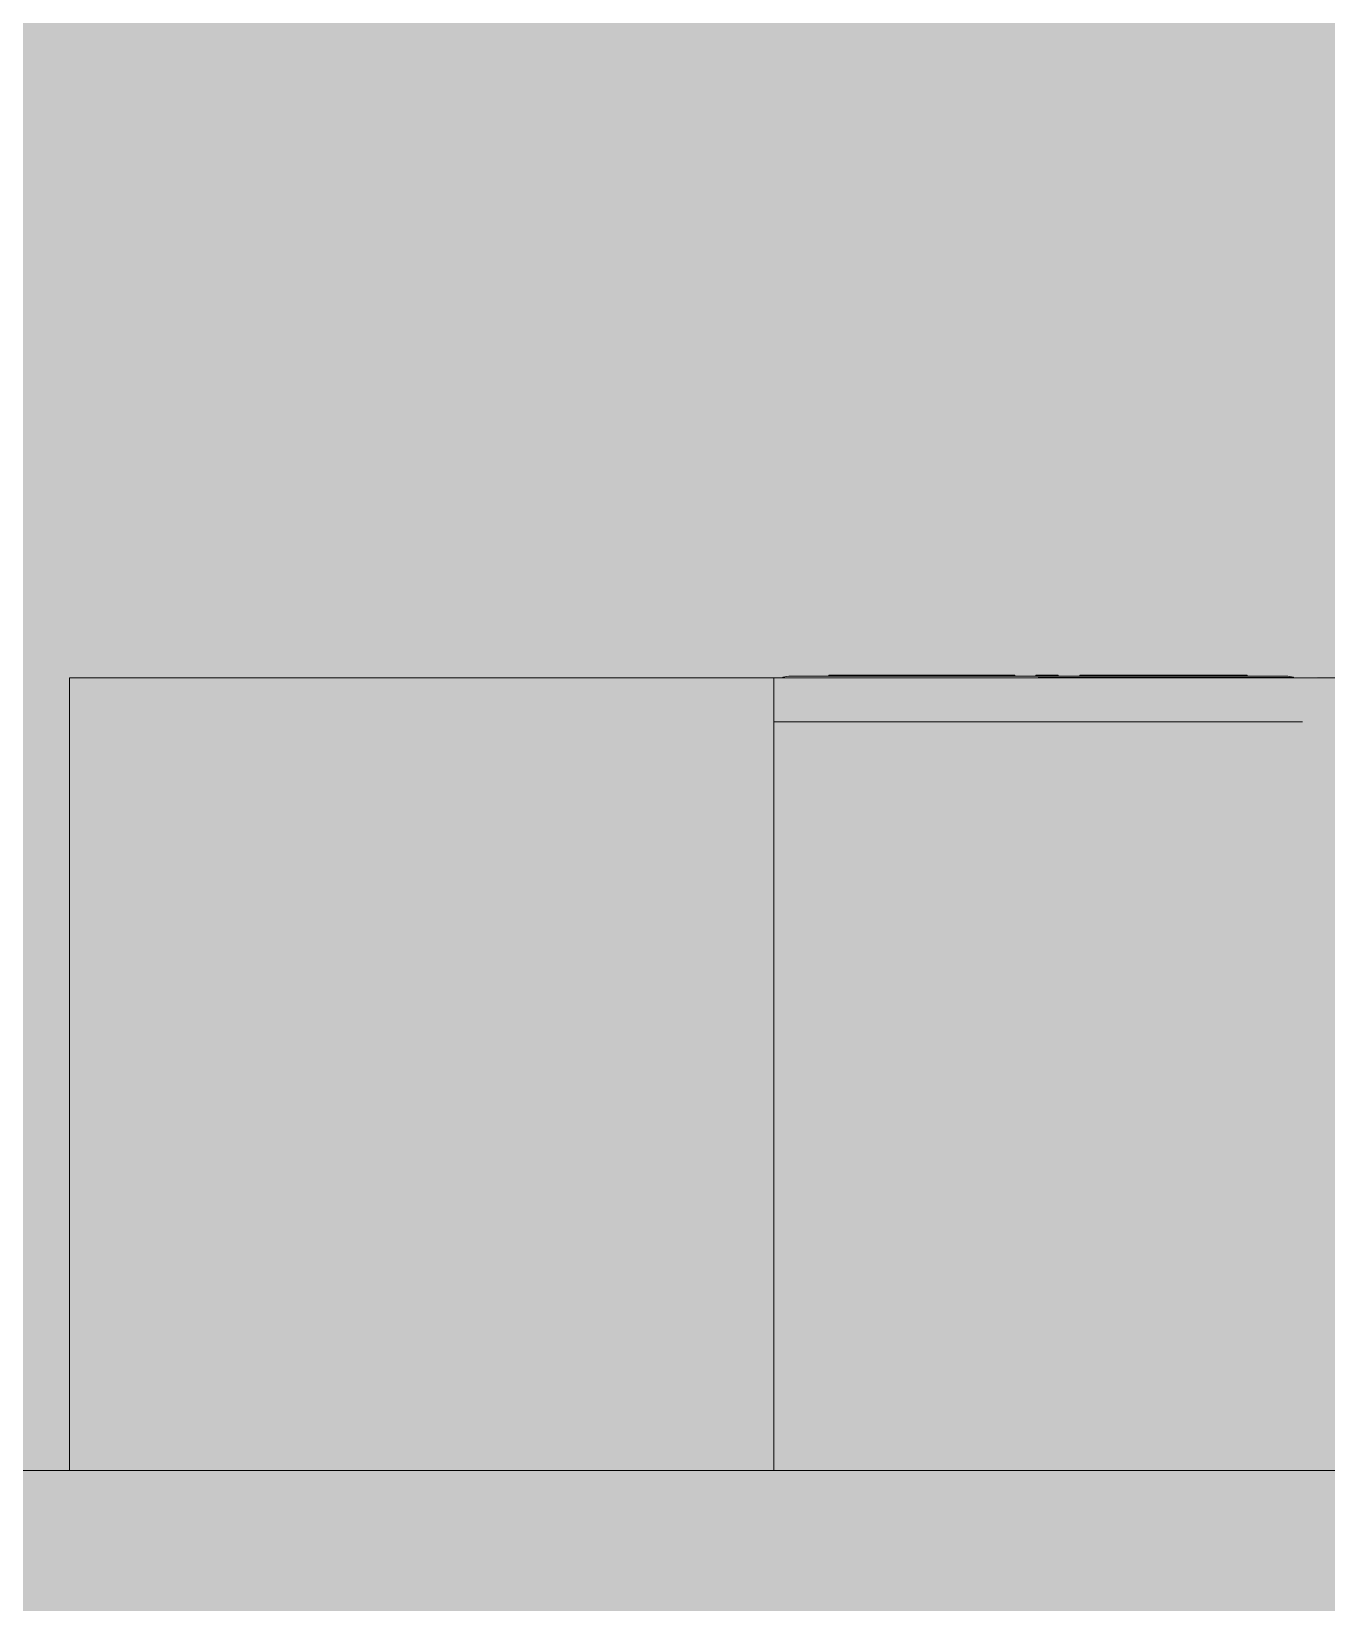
# Model space of a CAD drawing. Header units: centimetres. Extents: x -4381 to 5639, y -3920 to 4826.
# Drawn here: x 85.524 to 86.994, y 32.054 to 33.838 of the extents above; entities that cross this region are included whole.
import ezdxf
from ezdxf.xclip import XClip

# ---------------------------------------------------------------- set-up
doc = ezdxf.new("R2010")
doc.units = ezdxf.units.CM
doc.header["$MEASUREMENT"] = 0
doc.header["$XCLIPFRAME"] = 0
doc.set_wipeout_variables(frame=1)
doc.linetypes.add('Wipeout_Contour', pattern=[100, 0, -100])
for name, color, linetype in [('01- MOBILIER', 7, 'Continuous'), ('Dalles', 7, 'Continuous'), ('Drawing & Figure', 7, 'Continuous')]:
    doc.layers.add(name, color=color, linetype=linetype)
for name, color, linetype, lineweight, true_color in [('01- MOBILIER_Pen_No__102', 7, 'Continuous', 5, 0xcccccc), ('01- MOBILIER_Pen_No__58', 7, 'Continuous', 5, 0xdf0000), ('01- MOBILIER_Pen_No__61', 7, 'Continuous', 5, 0x6a6a6a), ('01- MOBILIER_Pen_No__68', 7, 'Continuous', 5, 0xfd4435), ('01- MOBILIER_Pen_No__8', 7, 'Continuous', 5, 0xa80f02), ('Structural - Bearing_Pen_No__102', 7, 'Continuous', 5, 0xcccccc)]:
    doc.layers.add(name, color=color, linetype=linetype, lineweight=lineweight, true_color=true_color)
for name, color, linetype, lineweight in [('01- MOBILIER_Pen_No__2', 8, 'Continuous', 5), ('01- MOBILIER_Pen_No__20', 1, 'Continuous', 5), ('01- MOBILIER_Pen_No__7', 7, 'Continuous', 5), ('Dalles_Pen_No__1', 7, 'Continuous', 5)]:
    doc.layers.add(name, color=color, linetype=linetype, lineweight=lineweight)

# ---------------------------------------------------------------- blocks, each defined once
blk = doc.blocks.new('Drawing_7_7', base_point=(-363.0919, 32.2036))
at = {"layer": '01- MOBILIER_Pen_No__7', "linetype": 'Continuous', "ltscale": 10}
blk.add_line((85.5669, 33.1036), (85.5669, 32.2036), dxfattribs=at)
at = {"layer": 'Dalles_Pen_No__1', "linetype": 'Continuous', "ltscale": 10}
blk.add_line((85.5669, 32.2036), (77.1169, 32.2036), dxfattribs=at)
at = {"color": 254, "linetype": 'Wipeout_Contour', "lineweight": 0, "ltscale": 371.209032}
blk.add_wipeout([(86.3669, 33.1036), (86.3669, 32.2036), (87.3669, 32.2036), (87.3669, 33.1036)], dxfattribs=at).dxf.layer = '01- MOBILIER'
at = {"layer": '01- MOBILIER', "linetype": 'Continuous', "lineweight": 5, "ltscale": 10}
blk.add_hatch(color=255, dxfattribs=at).paths.add_polyline_path([(86.3669, 33.1036), (85.6489, 33.1036), (85.5669, 33.1036), (85.5669, 32.2036), (86.3669, 32.2036)])
at = {"layer": '01- MOBILIER_Pen_No__102', "linetype": 'Continuous', "ltscale": 10}
blk.add_hatch(color=256, dxfattribs=at).paths.add_polyline_path([(86.3669, 33.1036), (86.3669, 32.2036), (87.3669, 32.2036), (87.3669, 33.1036)])
at = {"layer": '01- MOBILIER_Pen_No__61', "linetype": 'Continuous', "ltscale": 10}
blk.add_hatch(color=256, dxfattribs=at).paths.add_polyline_path([(86.9569, 33.1036), (86.3769, 33.1044)])
at = {"layer": 'Dalles', "linetype": 'Continuous', "lineweight": 0, "ltscale": 10, "true_color": 0x000000}
blk.add_hatch(color=18, dxfattribs=at).paths.add_polyline_path([(88.2669, 31.9036), (88.2669, 32.2036), (70.8669, 32.2036), (70.8669, 31.9036)])
at = {"layer": '01- MOBILIER_Pen_No__7', "linetype": 'Continuous', "ltscale": 10}
for p, q in [((86.3669, 33.1036), (86.3669, 32.2036)), ((86.9669, 33.0536), (86.3669, 33.0536))]:
    blk.add_line(p, q, dxfattribs=at)
at = {"layer": '01- MOBILIER_Pen_No__7', "linetype": 'Continuous', "ltscale": 10, "flags": 128}
blk.add_lwpolyline([(86.3669, 33.1036), (85.6489, 33.1036), (85.5669, 33.1036)], dxfattribs=at)
at = {"layer": 'Dalles_Pen_No__1', "linetype": 'Continuous', "ltscale": 10}
for p, q in [((86.3669, 32.2036), (85.5669, 32.2036)), ((87.3669, 32.2036), (86.3669, 32.2036))]:
    blk.add_line(p, q, dxfattribs=at)
at = {"color": 254, "linetype": 'Wipeout_Contour', "lineweight": 0, "ltscale": 371.101156}
blk.add_wipeout([(86.9569, 33.1044), (86.9501, 33.1056), (86.3837, 33.1056), (86.3769, 33.1044)], dxfattribs=at).dxf.layer = '01- MOBILIER'
at = {"layer": '01- MOBILIER_Pen_No__2', "linetype": 'Continuous', "ltscale": 10}
blk.add_hatch(color=256, dxfattribs=at).paths.add_polyline_path([(86.9569, 33.1044), (86.9501, 33.1056), (86.3837, 33.1056), (86.3769, 33.1044)])
at = {"layer": '01- MOBILIER_Pen_No__20', "linetype": 'Continuous', "ltscale": 10}
blk.add_hatch(color=256, dxfattribs=at).paths.add_polyline_path([(86.6897, 33.1056), (86.664, 33.1066)])
at = {"layer": '01- MOBILIER_Pen_No__58', "linetype": 'Continuous', "ltscale": 10}
for points in [[(86.5016, 33.1056), (86.4653, 33.1066)], [(86.784, 33.1056), (86.749, 33.1066)]]:
    blk.add_hatch(color=256, dxfattribs=at).paths.add_polyline_path(points)
at = {"layer": '01- MOBILIER_Pen_No__68', "linetype": 'Continuous', "ltscale": 10}
for points in [[(86.5378, 33.1056), (86.5016, 33.1066)], [(86.5644, 33.1056), (86.5378, 33.1066)], [(86.5741, 33.1056), (86.5644, 33.1066)], [(86.819, 33.1056), (86.784, 33.1066)], [(86.8447, 33.1056), (86.819, 33.1066)], [(86.854, 33.1056), (86.8447, 33.1066)]]:
    blk.add_hatch(color=256, dxfattribs=at).paths.add_polyline_path(points)
at = {"layer": '01- MOBILIER_Pen_No__8', "linetype": 'Continuous', "ltscale": 10}
for points in [[(86.4388, 33.1056), (86.4291, 33.1066)], [(86.4653, 33.1056), (86.4388, 33.1066)], [(86.7234, 33.1056), (86.714, 33.1066)], [(86.749, 33.1056), (86.7234, 33.1066)]]:
    blk.add_hatch(color=256, dxfattribs=at).paths.add_polyline_path(points)
at = {"layer": '01- MOBILIER_Pen_No__7', "linetype": 'Continuous', "ltscale": 10}
for p, q in [((86.3769, 33.1044), (86.3837, 33.1056)), ((86.3769, 33.1044), (86.3769, 33.1036)), ((86.4388, 33.1066), (86.4291, 33.1066)), ((86.4291, 33.1056), (86.4291, 33.1066)), ((86.4653, 33.1066), (86.4388, 33.1066)), ((86.4388, 33.1056), (86.4388, 33.1066)), ((86.5016, 33.1066), (86.4653, 33.1066)), ((86.4653, 33.1056), (86.4653, 33.1066)), ((86.5378, 33.1066), (86.5016, 33.1066)), ((86.5016, 33.1056), (86.5016, 33.1066)), ((86.5644, 33.1066), (86.5378, 33.1066)), ((86.5378, 33.1056), (86.5378, 33.1066)), ((86.5644, 33.1056), (86.5644, 33.1066)), ((86.6897, 33.1066), (86.664, 33.1066)), ((86.664, 33.1056), (86.664, 33.1066)), ((86.6897, 33.1056), (86.6897, 33.1066)), ((86.7234, 33.1066), (86.714, 33.1066)), ((86.714, 33.1056), (86.714, 33.1066)), ((86.749, 33.1066), (86.7234, 33.1066)), ((86.7234, 33.1056), (86.7234, 33.1066)), ((86.784, 33.1066), (86.749, 33.1066)), ((86.749, 33.1056), (86.749, 33.1066)), ((86.819, 33.1066), (86.784, 33.1066)), ((86.784, 33.1056), (86.784, 33.1066)), ((86.8447, 33.1066), (86.819, 33.1066)), ((86.819, 33.1056), (86.819, 33.1066)), ((86.8447, 33.1056), (86.8447, 33.1066)), ((86.904, 33.1056), (86.904, 33.1066)), ((86.9501, 33.1056), (86.9569, 33.1044)), ((86.9569, 33.1044), (86.9569, 33.1036))]:
    blk.add_line(p, q, dxfattribs=at)
at = {"color": 254, "linetype": 'Wipeout_Contour', "lineweight": 0, "ltscale": 370.978629}
blk.add_wipeout([(86.6262, 33.1066), (86.6262, 33.1056), (86.6402, 33.1056), (86.6402, 33.1066)], dxfattribs=at).dxf.layer = '01- MOBILIER'
at = {"color": 254, "linetype": 'Wipeout_Contour', "lineweight": 0, "ltscale": 371.857987}
blk.add_wipeout([(86.8586, 33.1056), (86.8784, 33.1056), (86.8784, 33.1066), (86.8586, 33.1066)], dxfattribs=at).dxf.layer = '01- MOBILIER'
at = {"layer": '01- MOBILIER_Pen_No__20', "linetype": 'Continuous', "ltscale": 10}
blk.add_hatch(color=256, dxfattribs=at).paths.add_polyline_path([(86.904, 33.1056), (86.8784, 33.1066)])
at = {"layer": '01- MOBILIER_Pen_No__68', "linetype": 'Continuous', "ltscale": 10}
for points in [[(86.6262, 33.1056), (86.5877, 33.1066)], [(86.6262, 33.1066), (86.6262, 33.1056), (86.6402, 33.1056), (86.6402, 33.1066)], [(86.8586, 33.1056), (86.8784, 33.1056), (86.8784, 33.1066), (86.8586, 33.1066)]]:
    blk.add_hatch(color=256, dxfattribs=at).paths.add_polyline_path(points)
at = {"layer": '01- MOBILIER_Pen_No__7', "linetype": 'Continuous', "ltscale": 10}
for p, q in [((86.6402, 33.1066), (86.6262, 33.1066)), ((86.6262, 33.1056), (86.6262, 33.1066)), ((86.6402, 33.1056), (86.6402, 33.1066)), ((86.904, 33.1066), (86.8784, 33.1066)), ((86.8784, 33.1056), (86.8784, 33.1066))]:
    blk.add_line(p, q, dxfattribs=at)
at = {"color": 254, "linetype": 'Wipeout_Contour', "lineweight": 0, "ltscale": 370.783275}
blk.add_wipeout([(86.5877, 33.1066), (86.5741, 33.1066), (86.5741, 33.1056), (86.5877, 33.1056)], dxfattribs=at).dxf.layer = '01- MOBILIER'
at = {"color": 254, "linetype": 'Wipeout_Contour', "lineweight": 0, "ltscale": 278.571719}
blk.add_wipeout([(86.8586, 33.1066), (86.854, 33.1066), (86.8586, 33.1056)], dxfattribs=at).dxf.layer = '01- MOBILIER'
at = {"layer": '01- MOBILIER_Pen_No__68', "linetype": 'Continuous', "ltscale": 10}
for points in [[(86.5877, 33.1066), (86.5741, 33.1066), (86.5741, 33.1056), (86.5877, 33.1056)], [(86.8586, 33.1066), (86.854, 33.1066), (86.8586, 33.1056)]]:
    blk.add_hatch(color=256, dxfattribs=at).paths.add_polyline_path(points)
at = {"layer": 'Structural - Bearing_Pen_No__102', "linetype": 'Continuous', "ltscale": 10}
h = blk.add_hatch(color=256, dxfattribs=at)
h.paths.add_polyline_path([(87.9669, 35.4036), (83.8169, 35.4036), (83.8169, 33.1036), (84.4169, 33.1036), (84.4169, 32.2036), (84.5669, 32.2036), (84.5669, 34.3036), (85.4669, 34.3036), (85.4669, 32.2036), (85.5669, 32.2036), (85.5669, 33.1036), (86.3769, 33.1036), (86.3837, 33.1056), (86.4291, 33.1056), (86.4291, 33.1066), (86.6402, 33.1066), (86.6402, 33.1056), (86.664, 33.1056), (86.664, 33.1066), (86.6897, 33.1066), (86.6897, 33.1056), (86.714, 33.1056), (86.714, 33.1066), (86.904, 33.1066), (86.904, 33.1056), (86.9501, 33.1056), (86.9569, 33.1044), (87.4169, 33.1036), (87.4169, 33.1086), (87.8884, 33.1086), (87.8884, 33.1486), (87.8859, 33.1486), (87.8859, 33.1886), (87.9289, 33.1886), (87.9289, 33.1946), (87.9279, 33.292), (87.9267, 33.3011), (87.9234, 33.3091), (87.9182, 33.3159), (87.9113, 33.3211), (87.9034, 33.3244), (87.8943, 33.3256), (87.7815, 33.3256), (87.7724, 33.3244), (87.7644, 33.3211), (87.7576, 33.3159), (87.7524, 33.3091), (87.7491, 33.3011), (87.7479, 33.292), (87.7479, 33.2626), (87.7299, 33.2626), (87.7299, 33.2932), (87.7315, 33.3058), (87.7366, 33.3181), (87.7448, 33.3287), (87.7553, 33.3368), (87.7677, 33.3419), (87.7803, 33.3436), (87.8955, 33.3436), (87.9081, 33.3419), (87.9204, 33.3368), (87.931, 33.3287), (87.9391, 33.3181), (87.9442, 33.3058), (87.9459, 33.2932), (87.9459, 33.1946), (87.9449, 33.1946), (87.9449, 33.1886), (87.9509, 33.1886), (87.9509, 33.1486), (87.9254, 33.1486), (87.9254, 33.1086), (87.9669, 33.1086)])
h.paths.add_polyline_path([(87.8499, 33.1486), (87.8499, 33.1886), (87.8519, 33.1886), (87.8519, 33.2186), (87.8589, 33.2186), (87.8589, 33.1886), (87.8849, 33.1886), (87.8849, 33.1486)], flags=0)
at = {"layer": '01- MOBILIER_Pen_No__7', "linetype": 'Continuous', "ltscale": 10}
for p, q in [((87.3669, 33.1036), (86.3669, 33.1036)), ((86.3769, 33.1036), (86.9569, 33.1044)), ((86.3837, 33.1056), (86.9501, 33.1056)), ((86.5741, 33.1066), (86.5644, 33.1066)), ((86.5741, 33.1056), (86.5741, 33.1066)), ((86.5877, 33.1066), (86.5741, 33.1066)), ((86.6262, 33.1066), (86.5877, 33.1066)), ((86.5877, 33.1056), (86.5877, 33.1066)), ((86.854, 33.1066), (86.8447, 33.1066)), ((86.854, 33.1056), (86.854, 33.1066)), ((86.8586, 33.1066), (86.854, 33.1066)), ((86.8784, 33.1066), (86.8586, 33.1066)), ((86.8586, 33.1056), (86.8586, 33.1066))]:
    blk.add_line(p, q, dxfattribs=at)

msp = doc.modelspace()

# ---------------------------------------------------------------- block references
at = {"layer": 'Drawing & Figure', "color": 151, "linetype": 'Continuous', "lineweight": 5, "ltscale": 10, "true_color": 0x80c2ff}
ref = msp.add_blockref('Drawing_7_7', (-363.09186, 32.20361), dxfattribs=at)
XClip(ref).set_block_clipping_path([(51.7463984619, 23.6253966175), (100.4426918859, 45.1170657245)])

doc.saveas('drawing.dxf')
